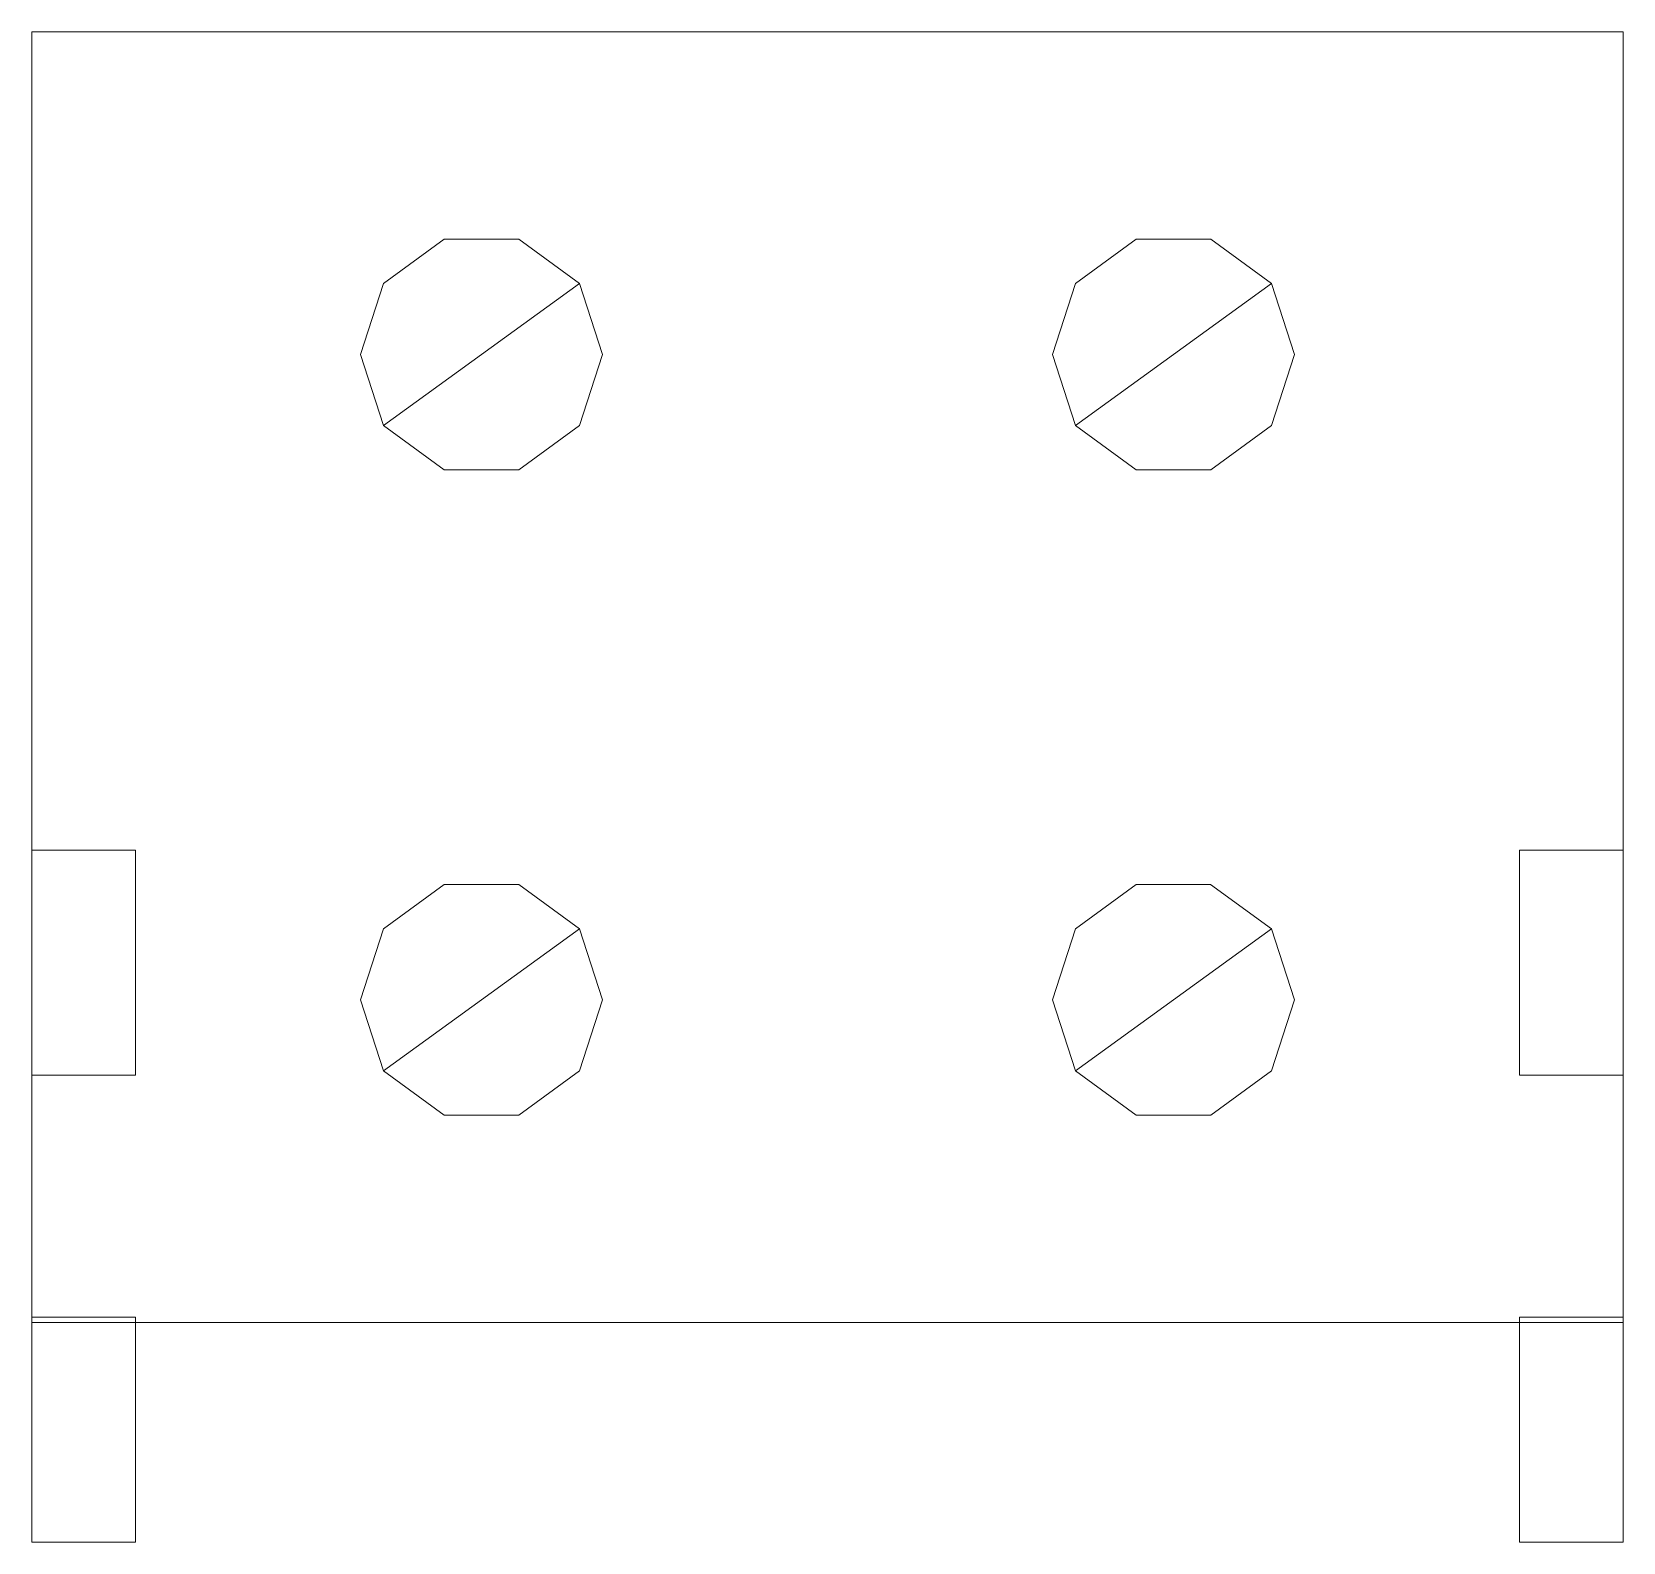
# Model space of a CAD drawing. Header units: millimetres. Extents: x 0 to 92, y 0 to 87.3.
import ezdxf

# ---------------------------------------------------------------- set-up
doc = ezdxf.new("R2010")
doc.units = ezdxf.units.MM
doc.layers.add('misure', color=6, linetype='CONTINUOUS', lineweight=0)
doc.layers.add('piastra', color=7, linetype='CONTINUOUS', lineweight=0)

msp = doc.modelspace()

# ---------------------------------------------------------------- linework, layer by layer
at = {"layer": 'misure'}
for p, q in [((20.34, 64.54), (31.66, 72.76)), ((60.34, 64.54), (71.66, 72.76)), ((20.34, 27.24), (31.66, 35.46)), ((31.66, 35.46), (31.66, 35.46)), ((60.34, 27.24), (71.66, 35.46)), ((60.34, 27.24), (60.34, 27.24))]:
    msp.add_line(p, q, dxfattribs=at)
at = {"layer": 'piastra'}
for p, q in [((0, 12.7), (0, 87.3)), ((0, 87.3), (92, 87.3)), ((92, 87.3), (92, 12.7)), ((20.34, 72.76), (23.84, 75.31)), ((23.84, 75.31), (28.16, 75.31)), ((28.16, 75.31), (31.66, 72.76)), ((60.34, 72.76), (63.84, 75.31)), ((63.84, 75.31), (68.16, 75.31)), ((68.16, 75.31), (71.66, 72.76)), ((19, 68.65), (20.34, 72.76)), ((31.66, 72.76), (33, 68.65)), ((59, 68.65), (60.34, 72.76)), ((71.66, 72.76), (73, 68.65)), ((20.34, 64.54), (19, 68.65)), ((33, 68.65), (31.66, 64.54)), ((60.34, 64.54), (59, 68.65)), ((73, 68.65), (71.66, 64.54)), ((23.84, 61.99), (20.34, 64.54)), ((31.66, 64.54), (28.16, 61.99)), ((63.84, 61.99), (60.34, 64.54)), ((71.66, 64.54), (68.16, 61.99)), ((28.16, 61.99), (23.84, 61.99)), ((68.16, 61.99), (63.84, 61.99)), ((0, 27), (0, 40)), ((0, 40), (6, 40)), ((6, 40), (6, 27)), ((86, 27), (86, 40)), ((86, 40), (92, 40)), ((92, 40), (92, 27)), ((20.34, 35.46), (23.84, 38.01)), ((23.84, 38.01), (28.16, 38.01)), ((28.16, 38.01), (31.66, 35.46)), ((60.34, 35.46), (63.84, 38.01)), ((63.84, 38.01), (68.15, 38.01)), ((68.15, 38.01), (71.66, 35.46)), ((19, 31.35), (20.34, 35.46)), ((31.66, 35.46), (33, 31.35)), ((59, 31.35), (60.34, 35.46)), ((71.66, 35.46), (73, 31.35)), ((20.34, 27.24), (19, 31.35)), ((33, 31.35), (31.66, 27.24)), ((60.34, 27.24), (59, 31.35)), ((73, 31.35), (71.66, 27.24)), ((6, 27), (0, 27)), ((23.84, 24.69), (20.34, 27.24)), ((31.66, 27.24), (28.16, 24.69)), ((63.84, 24.69), (60.34, 27.24)), ((71.66, 27.24), (68.16, 24.69)), ((92, 27), (86, 27)), ((28.16, 24.69), (23.84, 24.69)), ((68.16, 24.69), (63.84, 24.69)), ((0, 0), (0, 13)), ((0, 13), (6, 13)), ((6, 13), (6, 0)), ((86, 0), (86, 13)), ((86, 13), (92, 13)), ((92, 13), (92, 0)), ((92, 12.7), (0, 12.7)), ((6, 0), (0, 0)), ((92, 0), (86, 0))]:
    msp.add_line(p, q, dxfattribs=at)

doc.saveas('drawing.dxf')
